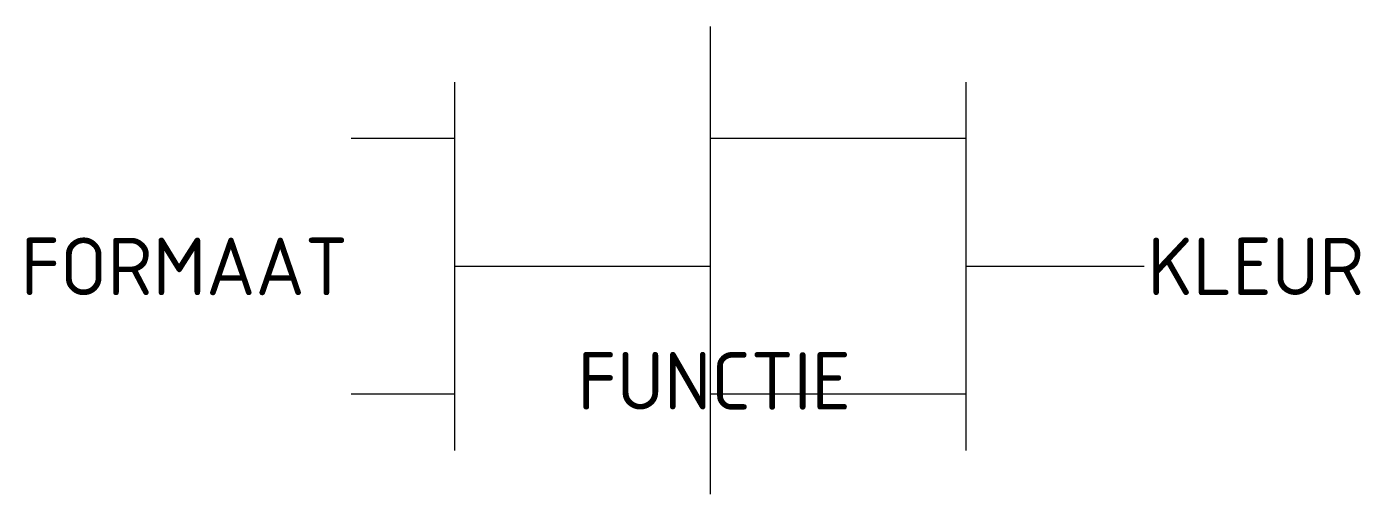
# Model space of a CAD drawing. Extents: x -21.4 to 20.3, y -7.1 to 7.5.
import ezdxf
from ezdxf.enums import TextEntityAlignment as Align

# ---------------------------------------------------------------- set-up
doc = ezdxf.new("R2010")
doc.units = 0
doc.styles.add('NLCS-ISO', font='NLCS-ISO.ttf')

msp = doc.modelspace()

# ---------------------------------------------------------------- linework, layer by layer
for p, q in [((0, -7.135), (0, 7.504)), ((0, -7.135), (0, 7.135)), ((-8, -5.765), (-8, 5.765)), ((8, -5.765), (8, 5.765)), ((-8, 4), (-11.245, 4)), ((8, 4), (0, 4)), ((0, 0), (-8, 0)), ((13.58, 0), (8, 0)), ((-8, -4), (-11.245, -4)), ((8, -4), (0, -4))]:
    msp.add_line(p, q)

# ---------------------------------------------------------------- texts
at = {"style": 'NLCS-ISO'}
msp.add_attdef('FORMAAT', text='200x200', height=1.8, dxfattribs=at).set_placement((-11.345, 0), align=Align.MIDDLE_RIGHT)
msp.add_attdef('KLEUR', text='G', height=1.8, dxfattribs=at).set_placement((13.68, 0), align=Align.MIDDLE_LEFT)
at = {"style": 'NLCS-ISO', "flags": 1}
msp.add_attdef('FUNCTIE', text='', height=1.8, dxfattribs=at).set_placement((0.116, -3.585), align=Align.MIDDLE_CENTER)

doc.saveas('drawing.dxf')
